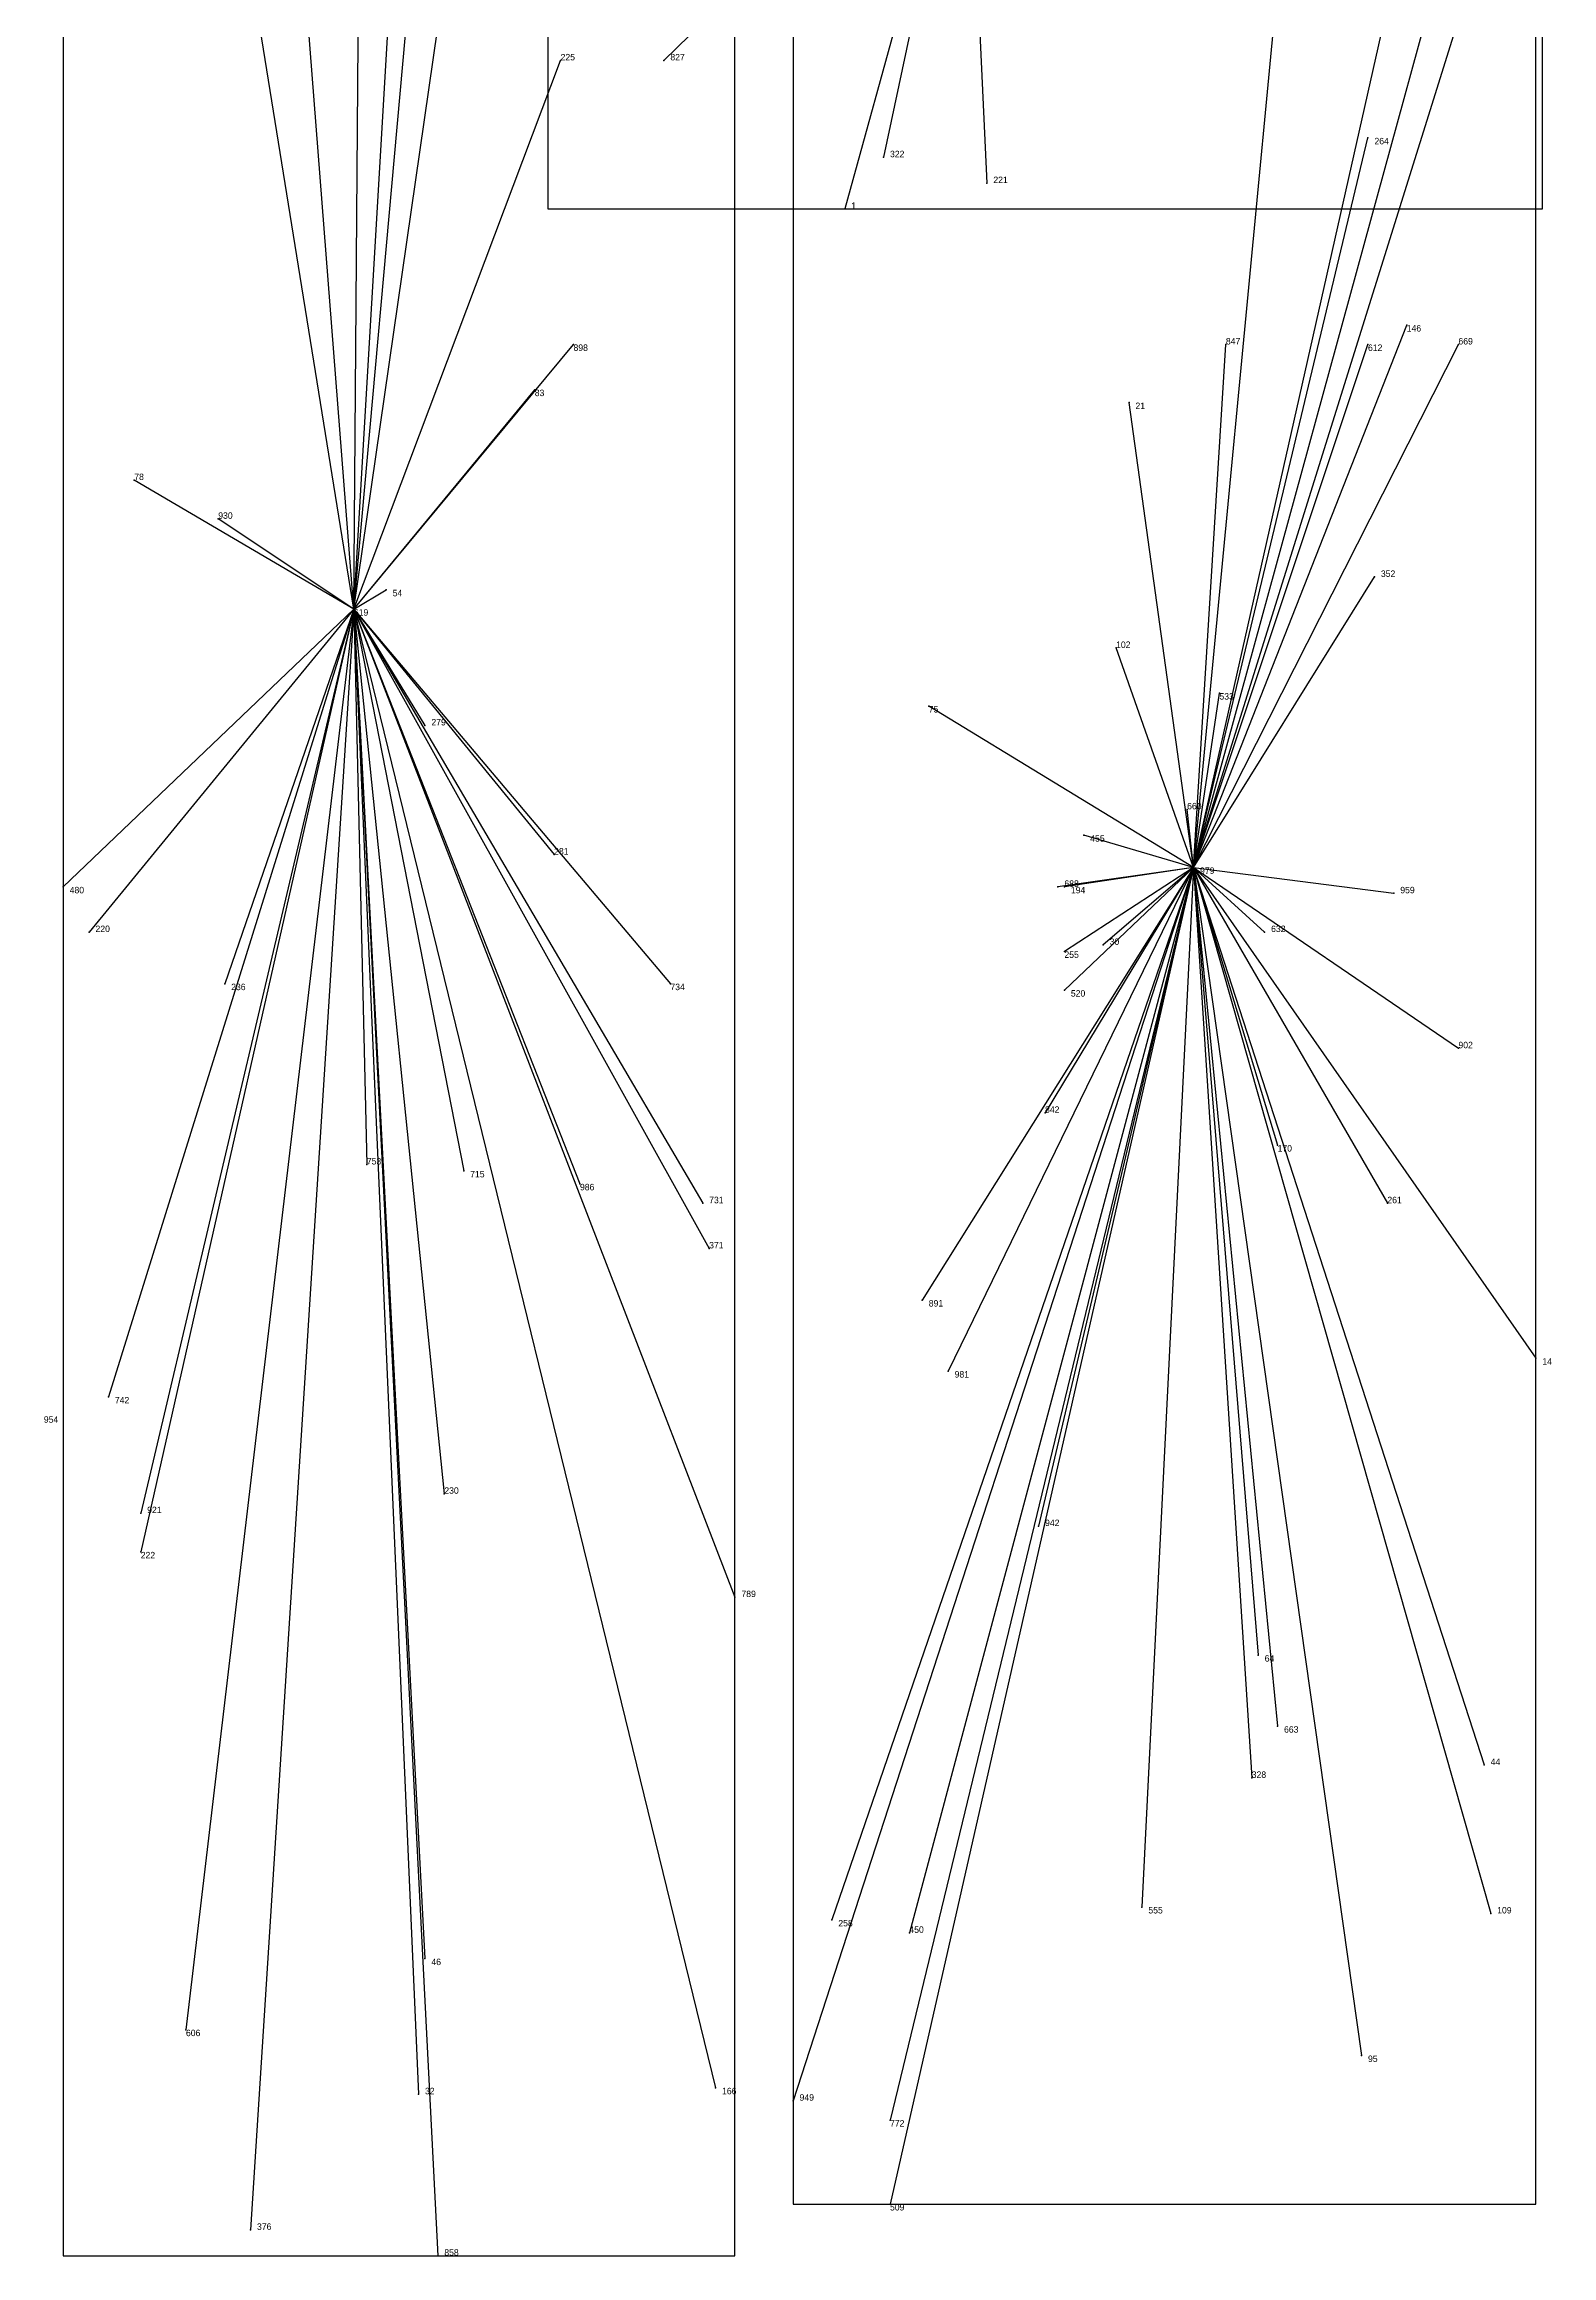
# Model space of a CAD drawing. Extents: x 0 to 1, y 0 to 1.
# Drawn here: x 0.7681 to 1.0014, y 0.002 to 0.3445 of the extents above; entities that cross this region are included whole.
import ezdxf

# ---------------------------------------------------------------- set-up
doc = ezdxf.new("R2010")
doc.units = 0
for name, color, linetype in [('Clients', 3, 'CONTINUOUS'), ('Facilities', 3, 'CONTINUOUS'), ('Facilities_lines', 3, 'CONTINUOUS'), ('Min_max_boxes', 1, 'CONTINUOUS'), ('Normals', 1, 'CONTINUOUS'), ('Source_points', 5, 'CONTINUOUS'), ('Text', 3, 'CONTINUOUS')]:
    doc.layers.add(name, color=color, linetype=linetype)

msp = doc.modelspace()

# ---------------------------------------------------------------- linework, layer by layer
at = {"layer": 'Clients', "color": 5}
for p in [(0.848, 0.342), (0.864, 0.342), (0.973, 0.33), (0.898, 0.327), (0.914, 0.323), (0.892, 0.319), (0.85, 0.298), (0.951, 0.298), (0.973, 0.298), (0.979, 0.301), (0.987, 0.298), (0.844, 0.291), (0.936, 0.289), (0.782, 0.277), (0.795, 0.271), (0.974, 0.262), (0.821, 0.26), (0.934, 0.251), (0.95, 0.244), (0.905, 0.242), (0.827, 0.239), (0.945, 0.226), (0.929, 0.222), (0.847, 0.219), (0.771, 0.214), (0.925, 0.214), (0.926, 0.214), (0.977, 0.213), (0.775, 0.207), (0.957, 0.207), (0.926, 0.204), (0.932, 0.205), (0.796, 0.199), (0.865, 0.199), (0.926, 0.198), (0.987, 0.189), (0.923, 0.179), (0.959, 0.174), (0.818, 0.171), (0.833, 0.17), (0.851, 0.168), (0.87, 0.165), (0.976, 0.165), (0.871, 0.158), (0.904, 0.15), (0.999, 0.141), (0.908, 0.139), (0.778, 0.135), (0.83, 0.12), (0.783, 0.117), (0.922, 0.115), (0.783, 0.111), (0.875, 0.104), (0.956, 0.095), (0.959, 0.084), (0.955, 0.076), (0.991, 0.078), (0.938, 0.056), (0.992, 0.055), (0.89, 0.054), (0.902, 0.052), (0.827, 0.048), (0.79, 0.037), (0.972, 0.033), (0.872, 0.028), (0.826, 0.027), (0.884, 0.026), (0.899, 0.023), (0.899, 0.01), (0.8, 0.006), (0.829, 0.002)]:
    msp.add_point(p, dxfattribs=at)
at = {"layer": 'Facilities', "color": 3}
for p in [(0.816, 0.257), (0.946, 0.217)]:
    msp.add_point(p, dxfattribs=at)
at = {"layer": 'Facilities_lines', "color": 3}
for p, q in [((0.946, 0.217), (0.991, 0.417)), ((0.946, 0.217), (0.995, 0.396)), ((0.911, 0.388), (0.864, 0.342)), ((0.911, 0.388), (0.892, 0.319)), ((0.911, 0.388), (0.898, 0.327)), ((0.911, 0.388), (0.914, 0.323)), ((0.816, 0.257), (0.806, 0.385)), ((0.816, 0.257), (0.817, 0.386)), ((0.816, 0.257), (0.796, 0.381)), ((0.946, 0.217), (0.96, 0.364)), ((0.816, 0.257), (0.831, 0.361)), ((0.946, 0.217), (0.991, 0.361)), ((0.816, 0.257), (0.822, 0.359)), ((0.816, 0.257), (0.824, 0.346)), ((0.816, 0.257), (0.848, 0.342)), ((0.946, 0.217), (0.973, 0.33)), ((0.816, 0.257), (0.85, 0.298)), ((0.946, 0.217), (0.979, 0.301)), ((0.946, 0.217), (0.973, 0.298)), ((0.946, 0.217), (0.987, 0.298)), ((0.946, 0.217), (0.951, 0.298)), ((0.816, 0.257), (0.844, 0.291)), ((0.946, 0.217), (0.936, 0.289)), ((0.816, 0.257), (0.782, 0.277)), ((0.816, 0.257), (0.795, 0.271)), ((0.946, 0.217), (0.974, 0.262)), ((0.816, 0.257), (0.771, 0.214)), ((0.816, 0.257), (0.775, 0.207)), ((0.816, 0.257), (0.778, 0.135)), ((0.816, 0.257), (0.783, 0.111)), ((0.816, 0.257), (0.783, 0.117)), ((0.816, 0.257), (0.79, 0.037)), ((0.816, 0.257), (0.796, 0.199)), ((0.816, 0.257), (0.8, 0.006)), ((0.816, 0.257), (0.821, 0.26)), ((0.816, 0.257), (0.826, 0.027)), ((0.816, 0.257), (0.827, 0.048)), ((0.816, 0.257), (0.872, 0.028)), ((0.816, 0.257), (0.83, 0.12)), ((0.816, 0.257), (0.847, 0.219)), ((0.816, 0.257), (0.871, 0.158)), ((0.816, 0.257), (0.827, 0.239)), ((0.816, 0.257), (0.833, 0.17)), ((0.816, 0.257), (0.87, 0.165)), ((0.816, 0.257), (0.865, 0.199)), ((0.816, 0.257), (0.818, 0.171)), ((0.816, 0.257), (0.875, 0.104)), ((0.816, 0.257), (0.829, 0.002)), ((0.816, 0.257), (0.851, 0.168)), ((0.946, 0.217), (0.934, 0.251)), ((0.946, 0.217), (0.95, 0.244)), ((0.946, 0.217), (0.905, 0.242)), ((0.946, 0.217), (0.945, 0.226)), ((0.946, 0.217), (0.929, 0.222)), ((0.946, 0.217), (0.884, 0.026)), ((0.946, 0.217), (0.89, 0.054)), ((0.946, 0.217), (0.899, 0.01)), ((0.946, 0.217), (0.899, 0.023)), ((0.946, 0.217), (0.902, 0.052)), ((0.946, 0.217), (0.904, 0.15)), ((0.946, 0.217), (0.908, 0.139)), ((0.946, 0.217), (0.922, 0.115)), ((0.946, 0.217), (0.923, 0.179)), ((0.946, 0.217), (0.925, 0.214)), ((0.946, 0.217), (0.926, 0.214)), ((0.946, 0.217), (0.926, 0.204)), ((0.946, 0.217), (0.926, 0.198)), ((0.946, 0.217), (0.932, 0.205)), ((0.946, 0.217), (0.938, 0.056)), ((0.946, 0.217), (0.999, 0.141)), ((0.946, 0.217), (0.991, 0.078)), ((0.946, 0.217), (0.956, 0.095)), ((0.946, 0.217), (0.972, 0.033)), ((0.946, 0.217), (0.992, 0.055)), ((0.946, 0.217), (0.959, 0.174)), ((0.946, 0.217), (0.976, 0.165)), ((0.946, 0.217), (0.955, 0.076)), ((0.946, 0.217), (0.957, 0.207)), ((0.946, 0.217), (0.959, 0.084)), ((0.946, 0.217), (0.987, 0.189)), ((0.946, 0.217), (0.977, 0.213))]:
    msp.add_line(p, q, dxfattribs=at)
at = {"layer": 'Min_max_boxes', "color": 1}
for p, q in [((0.846, 0.531), (0.846, 0.319)), ((0.846, 0.531), (0.846, 0.319)), ((1, 0.319), (1, 0.531)), ((1, 0.319), (1, 0.531)), ((0.884, 0.417), (0.884, 0.01)), ((0.884, 0.417), (0.884, 0.01)), ((0.999, 0.01), (0.999, 0.417)), ((0.999, 0.01), (0.999, 0.417)), ((0.771, 0.386), (0.771, 0.002)), ((0.771, 0.386), (0.771, 0.002)), ((0.875, 0.002), (0.875, 0.386)), ((0.875, 0.002), (0.875, 0.386)), ((0.846, 0.319), (1, 0.319)), ((0.846, 0.319), (1, 0.319)), ((0.846, 0.319), (0.846, 0.319)), ((1, 0.319), (1, 0.319)), ((0.884, 0.01), (0.999, 0.01)), ((0.884, 0.01), (0.999, 0.01)), ((0.884, 0.01), (0.884, 0.01)), ((0.999, 0.01), (0.999, 0.01)), ((0.771, 0.002), (0.875, 0.002)), ((0.771, 0.002), (0.875, 0.002)), ((0.771, 0.002), (0.771, 0.002)), ((0.875, 0.002), (0.875, 0.002))]:
    msp.add_line(p, q, dxfattribs=at)
at = {"layer": 'Normals', "color": 1}
for p, q in [((0.848, 0.342), (0.848, 0.342, 0.1)), ((0.864, 0.342), (0.864, 0.342, 0.1)), ((0.973, 0.33), (0.973, 0.33, 0.1)), ((0.898, 0.327), (0.898, 0.327, 0.1)), ((0.914, 0.323), (0.914, 0.323, 0.1)), ((0.892, 0.319), (0.892, 0.319, 0.1)), ((0.85, 0.298), (0.85, 0.298, 0.1)), ((0.951, 0.298), (0.951, 0.298, 0.1)), ((0.973, 0.298), (0.973, 0.298, 0.1)), ((0.979, 0.301), (0.979, 0.301, 0.1)), ((0.987, 0.298), (0.987, 0.298, 0.1)), ((0.844, 0.291), (0.844, 0.291, 0.1)), ((0.936, 0.289), (0.936, 0.289, 0.1)), ((0.782, 0.277), (0.782, 0.277, 0.1)), ((0.795, 0.271), (0.795, 0.271, 0.1)), ((0.974, 0.262), (0.974, 0.262, 0.1)), ((0.816, 0.257), (0.816, 0.257, 0.1)), ((0.821, 0.26), (0.821, 0.26, 0.1)), ((0.934, 0.251), (0.934, 0.251, 0.1)), ((0.95, 0.244), (0.95, 0.244, 0.1)), ((0.905, 0.242), (0.905, 0.242, 0.1)), ((0.827, 0.239), (0.827, 0.239, 0.1)), ((0.945, 0.226), (0.945, 0.226, 0.1)), ((0.929, 0.222), (0.929, 0.222, 0.1)), ((0.847, 0.219), (0.847, 0.219, 0.1)), ((0.946, 0.217), (0.946, 0.217, 0.1)), ((0.771, 0.214), (0.771, 0.214, 0.1)), ((0.925, 0.214), (0.925, 0.214, 0.1)), ((0.926, 0.214), (0.926, 0.214, 0.1)), ((0.977, 0.213), (0.977, 0.213, 0.1)), ((0.775, 0.207), (0.775, 0.207, 0.1)), ((0.957, 0.207), (0.957, 0.207, 0.1)), ((0.926, 0.204), (0.926, 0.204, 0.1)), ((0.932, 0.205), (0.932, 0.205, 0.1)), ((0.796, 0.199), (0.796, 0.199, 0.1)), ((0.865, 0.199), (0.865, 0.199, 0.1)), ((0.926, 0.198), (0.926, 0.198, 0.1)), ((0.987, 0.189), (0.987, 0.189, 0.1)), ((0.923, 0.179), (0.923, 0.179, 0.1)), ((0.959, 0.174), (0.959, 0.174, 0.1)), ((0.818, 0.171), (0.818, 0.171, 0.1)), ((0.833, 0.17), (0.833, 0.17, 0.1)), ((0.851, 0.168), (0.851, 0.168, 0.1)), ((0.87, 0.165), (0.87, 0.165, 0.1)), ((0.976, 0.165), (0.976, 0.165, 0.1)), ((0.871, 0.158), (0.871, 0.158, 0.1)), ((0.904, 0.15), (0.904, 0.15, 0.1)), ((0.999, 0.141), (0.999, 0.141, 0.1)), ((0.908, 0.139), (0.908, 0.139, 0.1)), ((0.778, 0.135), (0.778, 0.135, 0.1)), ((0.83, 0.12), (0.83, 0.12, 0.1)), ((0.783, 0.117), (0.783, 0.117, 0.1)), ((0.922, 0.115), (0.922, 0.115, 0.1)), ((0.783, 0.111), (0.783, 0.111, 0.1)), ((0.875, 0.104), (0.875, 0.104, 0.1)), ((0.956, 0.095), (0.956, 0.095, 0.1)), ((0.959, 0.084), (0.959, 0.084, 0.1)), ((0.955, 0.076), (0.955, 0.076, 0.1)), ((0.991, 0.078), (0.991, 0.078, 0.1)), ((0.938, 0.056), (0.938, 0.056, 0.1)), ((0.992, 0.055), (0.992, 0.055, 0.1)), ((0.89, 0.054), (0.89, 0.054, 0.1)), ((0.902, 0.052), (0.902, 0.052, 0.1)), ((0.827, 0.048), (0.827, 0.048, 0.1)), ((0.79, 0.037), (0.79, 0.037, 0.1)), ((0.972, 0.033), (0.972, 0.033, 0.1)), ((0.872, 0.028), (0.872, 0.028, 0.1)), ((0.826, 0.027), (0.826, 0.027, 0.1)), ((0.884, 0.026), (0.884, 0.026, 0.1)), ((0.899, 0.023), (0.899, 0.023, 0.1)), ((0.899, 0.01), (0.899, 0.01, 0.1)), ((0.8, 0.006), (0.8, 0.006, 0.1)), ((0.829, 0.002), (0.829, 0.002, 0.1))]:
    msp.add_line(p, q, dxfattribs=at)
at = {"layer": 'Source_points', "color": 5}
for p in [(0.848, 0.342), (0.864, 0.342), (0.973, 0.33), (0.898, 0.327), (0.914, 0.323), (0.892, 0.319), (0.85, 0.298), (0.951, 0.298), (0.973, 0.298), (0.979, 0.301), (0.987, 0.298), (0.844, 0.291), (0.936, 0.289), (0.782, 0.277), (0.795, 0.271), (0.974, 0.262), (0.816, 0.257), (0.821, 0.26), (0.934, 0.251), (0.95, 0.244), (0.905, 0.242), (0.827, 0.239), (0.945, 0.226), (0.929, 0.222), (0.847, 0.219), (0.946, 0.217), (0.771, 0.214), (0.925, 0.214), (0.926, 0.214), (0.977, 0.213), (0.775, 0.207), (0.957, 0.207), (0.926, 0.204), (0.932, 0.205), (0.796, 0.199), (0.865, 0.199), (0.926, 0.198), (0.987, 0.189), (0.923, 0.179), (0.959, 0.174), (0.818, 0.171), (0.833, 0.17), (0.851, 0.168), (0.87, 0.165), (0.976, 0.165), (0.871, 0.158), (0.904, 0.15), (0.999, 0.141), (0.908, 0.139), (0.778, 0.135), (0.83, 0.12), (0.783, 0.117), (0.922, 0.115), (0.783, 0.111), (0.875, 0.104), (0.956, 0.095), (0.959, 0.084), (0.955, 0.076), (0.991, 0.078), (0.938, 0.056), (0.992, 0.055), (0.89, 0.054), (0.902, 0.052), (0.827, 0.048), (0.79, 0.037), (0.972, 0.033), (0.872, 0.028), (0.826, 0.027), (0.884, 0.026), (0.899, 0.023), (0.899, 0.01), (0.8, 0.006), (0.829, 0.002)]:
    msp.add_point(p, dxfattribs=at)

# ---------------------------------------------------------------- texts
at = {"layer": 'Text', "color": 3}
for s, p in [('225', (0.848, 0.342)), ('827', (0.865, 0.342)), ('264', (0.974, 0.329)), ('322', (0.899, 0.327)), ('221', (0.915, 0.323)), ('1', (0.893, 0.319)), ('898', (0.85, 0.297)), ('847', (0.951, 0.298)), ('612', (0.973, 0.297)), ('146', (0.979, 0.3)), ('669', (0.987, 0.298)), ('83', (0.844, 0.29)), ('21', (0.937, 0.288)), ('78', (0.782, 0.277)), ('930', (0.795, 0.271)), ('352', (0.975, 0.262)), ('619', (0.816, 0.256)), ('54', (0.822, 0.259)), ('102', (0.934, 0.251)), ('533', (0.95, 0.243)), ('279', (0.828, 0.239)), ('75', (0.905, 0.241)), ('660', (0.945, 0.226)), ('281', (0.847, 0.219)), ('455', (0.93, 0.221)), ('979', (0.947, 0.216)), ('480', (0.772, 0.213)), ('688', (0.926, 0.214)), ('194', (0.927, 0.213)), ('959', (0.978, 0.213)), ('220', (0.776, 0.207)), ('30', (0.933, 0.205)), ('632', (0.958, 0.207)), ('255', (0.926, 0.203)), ('236', (0.797, 0.198)), ('734', (0.865, 0.198)), ('520', (0.927, 0.197)), ('902', (0.987, 0.189)), ('842', (0.923, 0.179)), ('753', (0.818, 0.171)), ('170', (0.959, 0.173)), ('715', (0.834, 0.169)), ('986', (0.851, 0.167)), ('731', (0.871, 0.165)), ('261', (0.976, 0.165)), ('371', (0.871, 0.158)), ('891', (0.905, 0.149)), ('14', (1, 0.14)), ('981', (0.909, 0.138)), ('742', (0.779, 0.134)), ('954', (0.768, 0.131)), ('230', (0.83, 0.12)), ('921', (0.784, 0.117)), ('942', (0.923, 0.115)), ('222', (0.783, 0.11)), ('789', (0.876, 0.104)), ('64', (0.957, 0.094)), ('663', (0.96, 0.083)), ('44', (0.992, 0.078)), ('328', (0.955, 0.076)), ('555', (0.939, 0.055)), ('109', (0.993, 0.055)), ('258', (0.891, 0.053)), ('450', (0.902, 0.052)), ('46', (0.828, 0.047)), ('606', (0.79, 0.036)), ('95', (0.973, 0.032)), ('32', (0.827, 0.027)), ('166', (0.873, 0.027)), ('949', (0.885, 0.026)), ('772', (0.899, 0.022)), ('376', (0.801, 0.006)), ('509', (0.899, 0.009)), ('858', (0.83, 0.002))]:
    msp.add_text(s, height=0.001, dxfattribs=at).set_placement(p)

doc.saveas('drawing.dxf')
